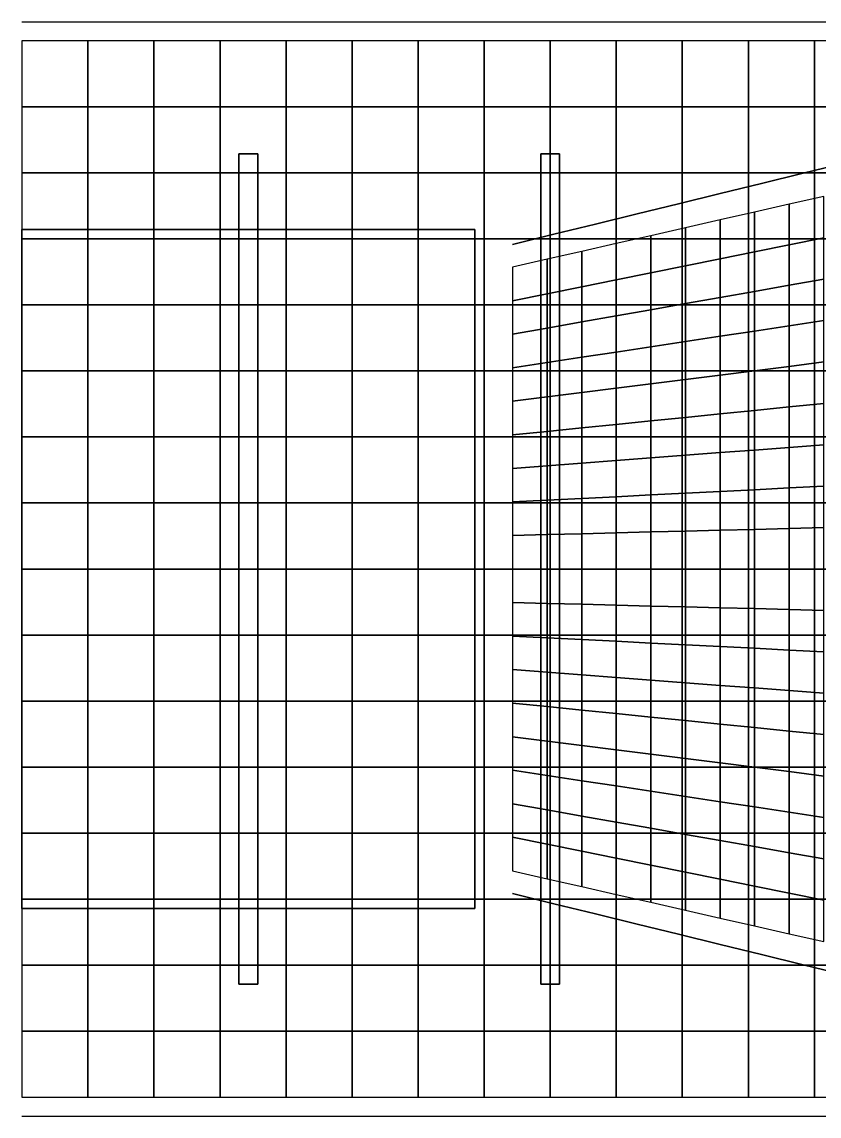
# Model space of a CAD drawing. Header units: millimetres. Extents: x -12000 to 30000, y -18912 to 18912.
# Drawn here: x -12000 to 9125, y -14500 to 14500 of the extents above; entities that cross this region are included whole.
import ezdxf

# ---------------------------------------------------------------- set-up
doc = ezdxf.new("R2010")
doc.units = ezdxf.units.MM

msp = doc.modelspace()

# ---------------------------------------------------------------- linework, layer by layer
at = {"layer": 'CEILING'}
for points in [[(-12000, 12250, 12351.2), (-10250, 12250, 12351.2), (-10250, 14000, 12000), (-12000, 14000, 12000)], [(-10250, 12250, 12351.2), (-8500, 12250, 12351.2), (-8500, 14000, 12000), (-10250, 14000, 12000)], [(-8500, 12250, 12351.2), (-6750, 12250, 12351.2), (-6750, 14000, 12000), (-8500, 14000, 12000)], [(-6750, 12250, 12351.2), (-5000, 12250, 12351.2), (-5000, 14000, 12000), (-6750, 14000, 12000)], [(-5000, 12250, 12351.2), (-3250, 12250, 12351.2), (-3250, 14000, 12000), (-5000, 14000, 12000)], [(-3250, 12250, 12351.2), (-1500, 12250, 12351.2), (-1500, 14000, 12000), (-3250, 14000, 12000)], [(-1500, 12250, 12351.2), (250, 12250, 12351.2), (250, 14000, 12000), (-1500, 14000, 12000)], [(250, 12250, 12351.2), (2000, 12250, 12351.2), (2000, 14000, 12000), (250, 14000, 12000)], [(2000, 12250, 12351.2), (3750, 12250, 12351.2), (3750, 14000, 12000), (2000, 14000, 12000)], [(3750, 12250, 12351.2), (5500, 12250, 12351.2), (5500, 14000, 12000), (3750, 14000, 12000)], [(5500, 12250, 12351.2), (7250, 12250, 12351.2), (7250, 14000, 12000), (5500, 14000, 12000)], [(7250, 12250, 12351.2), (9000, 12250, 12351.2), (9000, 14000, 12000), (7250, 14000, 12000)], [(9000, 12250, 12351.2), (10750, 12250, 12351.2), (10750, 14000, 12000), (9000, 14000, 12000)], [(-12000, 10500, 12688.8), (-10250, 10500, 12688.8), (-10250, 12250, 12351.2), (-12000, 12250, 12351.2)], [(-10250, 10500, 12688.8), (-8500, 10500, 12688.8), (-8500, 12250, 12351.2), (-10250, 12250, 12351.2)], [(-8500, 10500, 12688.8), (-6750, 10500, 12688.8), (-6750, 12250, 12351.2), (-8500, 12250, 12351.2)], [(-6750, 10500, 12688.8), (-5000, 10500, 12688.8), (-5000, 12250, 12351.2), (-6750, 12250, 12351.2)], [(-5000, 10500, 12688.8), (-3250, 10500, 12688.8), (-3250, 12250, 12351.2), (-5000, 12250, 12351.2)], [(-3250, 10500, 12688.8), (-1500, 10500, 12688.8), (-1500, 12250, 12351.2), (-3250, 12250, 12351.2)], [(-1500, 10500, 12688.8), (250, 10500, 12688.8), (250, 12250, 12351.2), (-1500, 12250, 12351.2)], [(250, 10500, 12688.8), (2000, 10500, 12688.8), (2000, 12250, 12351.2), (250, 12250, 12351.2)], [(2000, 10500, 12688.8), (3750, 10500, 12688.8), (3750, 12250, 12351.2), (2000, 12250, 12351.2)], [(3750, 10500, 12688.8), (5500, 10500, 12688.8), (5500, 12250, 12351.2), (3750, 12250, 12351.2)], [(5500, 10500, 12688.8), (7250, 10500, 12688.8), (7250, 12250, 12351.2), (5500, 12250, 12351.2)], [(7250, 10500, 12688.8), (9000, 10500, 12688.8), (9000, 12250, 12351.2), (7250, 12250, 12351.2)], [(9000, 10500, 12688.8), (10750, 10500, 12688.8), (10750, 12250, 12351.2), (9000, 12250, 12351.2)], [(-12000, 8750, 13000), (-10250, 8750, 13000), (-10250, 10500, 12688.8), (-12000, 10500, 12688.8)], [(-10250, 8750, 13000), (-8500, 8750, 13000), (-8500, 10500, 12688.8), (-10250, 10500, 12688.8)], [(-8500, 8750, 13000), (-6750, 8750, 13000), (-6750, 10500, 12688.8), (-8500, 10500, 12688.8)], [(-6750, 8750, 13000), (-5000, 8750, 13000), (-5000, 10500, 12688.8), (-6750, 10500, 12688.8)], [(-5000, 8750, 13000), (-3250, 8750, 13000), (-3250, 10500, 12688.8), (-5000, 10500, 12688.8)], [(-3250, 8750, 13000), (-1500, 8750, 13000), (-1500, 10500, 12688.8), (-3250, 10500, 12688.8)], [(-1500, 8750, 13000), (250, 8750, 13000), (250, 10500, 12688.8), (-1500, 10500, 12688.8)], [(250, 8750, 13000), (2000, 8750, 13000), (2000, 10500, 12688.8), (250, 10500, 12688.8)], [(2000, 8750, 13000), (3750, 8750, 13000), (3750, 10500, 12688.8), (2000, 10500, 12688.8)], [(3750, 8750, 13000), (5500, 8750, 13000), (5500, 10500, 12688.8), (3750, 10500, 12688.8)], [(5500, 8750, 13000), (7250, 8750, 13000), (7250, 10500, 12688.8), (5500, 10500, 12688.8)], [(7250, 8750, 13000), (9000, 8750, 13000), (9000, 10500, 12688.8), (7250, 10500, 12688.8)], [(9000, 8750, 13000), (10750, 8750, 13000), (10750, 10500, 12688.8), (9000, 10500, 12688.8)], [(-12000, 7000, 13272.8), (-10250, 7000, 13272.8), (-10250, 8750, 13000), (-12000, 8750, 13000)], [(-10250, 7000, 13272.8), (-8500, 7000, 13272.8), (-8500, 8750, 13000), (-10250, 8750, 13000)], [(-8500, 7000, 13272.8), (-6750, 7000, 13272.8), (-6750, 8750, 13000), (-8500, 8750, 13000)], [(-6750, 7000, 13272.8), (-5000, 7000, 13272.8), (-5000, 8750, 13000), (-6750, 8750, 13000)], [(-5000, 7000, 13272.8), (-3250, 7000, 13272.8), (-3250, 8750, 13000), (-5000, 8750, 13000)], [(-3250, 7000, 13272.8), (-1500, 7000, 13272.8), (-1500, 8750, 13000), (-3250, 8750, 13000)], [(-1500, 7000, 13272.8), (250, 7000, 13272.8), (250, 8750, 13000), (-1500, 8750, 13000)], [(250, 7000, 13272.8), (2000, 7000, 13272.8), (2000, 8750, 13000), (250, 8750, 13000)], [(2000, 7000, 13272.8), (3750, 7000, 13272.8), (3750, 8750, 13000), (2000, 8750, 13000)], [(3750, 7000, 13272.8), (5500, 7000, 13272.8), (5500, 8750, 13000), (3750, 8750, 13000)], [(5500, 7000, 13272.8), (7250, 7000, 13272.8), (7250, 8750, 13000), (5500, 8750, 13000)], [(7250, 7000, 13272.8), (9000, 7000, 13272.8), (9000, 8750, 13000), (7250, 8750, 13000)], [(9000, 7000, 13272.8), (10750, 7000, 13272.8), (10750, 8750, 13000), (9000, 8750, 13000)], [(-12000, 5250, 13496.6), (-10250, 5250, 13496.6), (-10250, 7000, 13272.8), (-12000, 7000, 13272.8)], [(-10250, 5250, 13496.6), (-8500, 5250, 13496.6), (-8500, 7000, 13272.8), (-10250, 7000, 13272.8)], [(-8500, 5250, 13496.6), (-6750, 5250, 13496.6), (-6750, 7000, 13272.8), (-8500, 7000, 13272.8)], [(-6750, 5250, 13496.6), (-5000, 5250, 13496.6), (-5000, 7000, 13272.8), (-6750, 7000, 13272.8)], [(-5000, 5250, 13496.6), (-3250, 5250, 13496.6), (-3250, 7000, 13272.8), (-5000, 7000, 13272.8)], [(-3250, 5250, 13496.6), (-1500, 5250, 13496.6), (-1500, 7000, 13272.8), (-3250, 7000, 13272.8)], [(-1500, 5250, 13496.6), (250, 5250, 13496.6), (250, 7000, 13272.8), (-1500, 7000, 13272.8)], [(250, 5250, 13496.6), (2000, 5250, 13496.6), (2000, 7000, 13272.8), (250, 7000, 13272.8)], [(2000, 5250, 13496.6), (3750, 5250, 13496.6), (3750, 7000, 13272.8), (2000, 7000, 13272.8)], [(3750, 5250, 13496.6), (5500, 5250, 13496.6), (5500, 7000, 13272.8), (3750, 7000, 13272.8)], [(5500, 5250, 13496.6), (7250, 5250, 13496.6), (7250, 7000, 13272.8), (5500, 7000, 13272.8)], [(7250, 5250, 13496.6), (9000, 5250, 13496.6), (9000, 7000, 13272.8), (7250, 7000, 13272.8)], [(9000, 5250, 13496.6), (10750, 5250, 13496.6), (10750, 7000, 13272.8), (9000, 7000, 13272.8)], [(-12000, 3500, 13663), (-10250, 3500, 13663), (-10250, 5250, 13496.6), (-12000, 5250, 13496.6)], [(-10250, 3500, 13663), (-8500, 3500, 13663), (-8500, 5250, 13496.6), (-10250, 5250, 13496.6)], [(-8500, 3500, 13663), (-6750, 3500, 13663), (-6750, 5250, 13496.6), (-8500, 5250, 13496.6)], [(-6750, 3500, 13663), (-5000, 3500, 13663), (-5000, 5250, 13496.6), (-6750, 5250, 13496.6)], [(-5000, 3500, 13663), (-3250, 3500, 13663), (-3250, 5250, 13496.6), (-5000, 5250, 13496.6)], [(-3250, 3500, 13663), (-1500, 3500, 13663), (-1500, 5250, 13496.6), (-3250, 5250, 13496.6)], [(-1500, 3500, 13663), (250, 3500, 13663), (250, 5250, 13496.6), (-1500, 5250, 13496.6)], [(250, 3500, 13663), (2000, 3500, 13663), (2000, 5250, 13496.6), (250, 5250, 13496.6)], [(2000, 3500, 13663), (3750, 3500, 13663), (3750, 5250, 13496.6), (2000, 5250, 13496.6)], [(3750, 3500, 13663), (5500, 3500, 13663), (5500, 5250, 13496.6), (3750, 5250, 13496.6)], [(5500, 3500, 13663), (7250, 3500, 13663), (7250, 5250, 13496.6), (5500, 5250, 13496.6)], [(7250, 3500, 13663), (9000, 3500, 13663), (9000, 5250, 13496.6), (7250, 5250, 13496.6)], [(9000, 3500, 13663), (10750, 3500, 13663), (10750, 5250, 13496.6), (9000, 5250, 13496.6)], [(-12000, 1750, 13765.4), (-10250, 1750, 13765.4), (-10250, 3500, 13663), (-12000, 3500, 13663)], [(-10250, 1750, 13765.4), (-8500, 1750, 13765.4), (-8500, 3500, 13663), (-10250, 3500, 13663)], [(-8500, 1750, 13765.4), (-6750, 1750, 13765.4), (-6750, 3500, 13663), (-8500, 3500, 13663)], [(-6750, 1750, 13765.4), (-5000, 1750, 13765.4), (-5000, 3500, 13663), (-6750, 3500, 13663)], [(-5000, 1750, 13765.4), (-3250, 1750, 13765.4), (-3250, 3500, 13663), (-5000, 3500, 13663)], [(-3250, 1750, 13765.4), (-1500, 1750, 13765.4), (-1500, 3500, 13663), (-3250, 3500, 13663)], [(-1500, 1750, 13765.4), (250, 1750, 13765.4), (250, 3500, 13663), (-1500, 3500, 13663)], [(250, 1750, 13765.4), (2000, 1750, 13765.4), (2000, 3500, 13663), (250, 3500, 13663)], [(2000, 1750, 13765.4), (3750, 1750, 13765.4), (3750, 3500, 13663), (2000, 3500, 13663)], [(3750, 1750, 13765.4), (5500, 1750, 13765.4), (5500, 3500, 13663), (3750, 3500, 13663)], [(5500, 1750, 13765.4), (7250, 1750, 13765.4), (7250, 3500, 13663), (5500, 3500, 13663)], [(7250, 1750, 13765.4), (9000, 1750, 13765.4), (9000, 3500, 13663), (7250, 3500, 13663)], [(9000, 1750, 13765.4), (10750, 1750, 13765.4), (10750, 3500, 13663), (9000, 3500, 13663)], [(-12000, 0, 13800), (-10250, 0, 13800), (-10250, 1750, 13765.4), (-12000, 1750, 13765.4)], [(-10250, 0, 13800), (-8500, 0, 13800), (-8500, 1750, 13765.4), (-10250, 1750, 13765.4)], [(-8500, 0, 13800), (-6750, 0, 13800), (-6750, 1750, 13765.4), (-8500, 1750, 13765.4)], [(-6750, 0, 13800), (-5000, 0, 13800), (-5000, 1750, 13765.4), (-6750, 1750, 13765.4)], [(-5000, 0, 13800), (-3250, 0, 13800), (-3250, 1750, 13765.4), (-5000, 1750, 13765.4)], [(-3250, 0, 13800), (-1500, 0, 13800), (-1500, 1750, 13765.4), (-3250, 1750, 13765.4)], [(-1500, 0, 13800), (250, 0, 13800), (250, 1750, 13765.4), (-1500, 1750, 13765.4)], [(250, 0, 13800), (2000, 0, 13800), (2000, 1750, 13765.4), (250, 1750, 13765.4)], [(2000, 0, 13800), (3750, 0, 13800), (3750, 1750, 13765.4), (2000, 1750, 13765.4)], [(3750, 0, 13800), (5500, 0, 13800), (5500, 1750, 13765.4), (3750, 1750, 13765.4)], [(5500, 0, 13800), (7250, 0, 13800), (7250, 1750, 13765.4), (5500, 1750, 13765.4)], [(7250, 0, 13800), (9000, 0, 13800), (9000, 1750, 13765.4), (7250, 1750, 13765.4)], [(9000, 0, 13800), (10750, 0, 13800), (10750, 1750, 13765.4), (9000, 1750, 13765.4)], [(-12000, -1750, 13765.4), (-10250, -1750, 13765.4), (-10250, 0, 13800), (-12000, 0, 13800)], [(-10250, -1750, 13765.4), (-8500, -1750, 13765.4), (-8500, 0, 13800), (-10250, 0, 13800)], [(-8500, -1750, 13765.4), (-6750, -1750, 13765.4), (-6750, 0, 13800), (-8500, 0, 13800)], [(-6750, -1750, 13765.4), (-5000, -1750, 13765.4), (-5000, 0, 13800), (-6750, 0, 13800)], [(-5000, -1750, 13765.4), (-3250, -1750, 13765.4), (-3250, 0, 13800), (-5000, 0, 13800)], [(-3250, -1750, 13765.4), (-1500, -1750, 13765.4), (-1500, 0, 13800), (-3250, 0, 13800)], [(-1500, -1750, 13765.4), (250, -1750, 13765.4), (250, 0, 13800), (-1500, 0, 13800)], [(250, -1750, 13765.4), (2000, -1750, 13765.4), (2000, 0, 13800), (250, 0, 13800)], [(2000, -1750, 13765.4), (3750, -1750, 13765.4), (3750, 0, 13800), (2000, 0, 13800)], [(3750, -1750, 13765.4), (5500, -1750, 13765.4), (5500, 0, 13800), (3750, 0, 13800)], [(5500, -1750, 13765.4), (7250, -1750, 13765.4), (7250, 0, 13800), (5500, 0, 13800)], [(7250, -1750, 13765.4), (9000, -1750, 13765.4), (9000, 0, 13800), (7250, 0, 13800)], [(9000, -1750, 13765.4), (10750, -1750, 13765.4), (10750, 0, 13800), (9000, 0, 13800)], [(-12000, -3500, 13663), (-10250, -3500, 13663), (-10250, -1750, 13765.4), (-12000, -1750, 13765.4)], [(-10250, -3500, 13663), (-8500, -3500, 13663), (-8500, -1750, 13765.4), (-10250, -1750, 13765.4)], [(-8500, -3500, 13663), (-6750, -3500, 13663), (-6750, -1750, 13765.4), (-8500, -1750, 13765.4)], [(-6750, -3500, 13663), (-5000, -3500, 13663), (-5000, -1750, 13765.4), (-6750, -1750, 13765.4)], [(-5000, -3500, 13663), (-3250, -3500, 13663), (-3250, -1750, 13765.4), (-5000, -1750, 13765.4)], [(-3250, -3500, 13663), (-1500, -3500, 13663), (-1500, -1750, 13765.4), (-3250, -1750, 13765.4)], [(-1500, -3500, 13663), (250, -3500, 13663), (250, -1750, 13765.4), (-1500, -1750, 13765.4)], [(250, -3500, 13663), (2000, -3500, 13663), (2000, -1750, 13765.4), (250, -1750, 13765.4)], [(2000, -3500, 13663), (3750, -3500, 13663), (3750, -1750, 13765.4), (2000, -1750, 13765.4)], [(3750, -3500, 13663), (5500, -3500, 13663), (5500, -1750, 13765.4), (3750, -1750, 13765.4)], [(5500, -3500, 13663), (7250, -3500, 13663), (7250, -1750, 13765.4), (5500, -1750, 13765.4)], [(7250, -3500, 13663), (9000, -3500, 13663), (9000, -1750, 13765.4), (7250, -1750, 13765.4)], [(9000, -3500, 13663), (10750, -3500, 13663), (10750, -1750, 13765.4), (9000, -1750, 13765.4)], [(-12000, -5250, 13496.6), (-10250, -5250, 13496.6), (-10250, -3500, 13663), (-12000, -3500, 13663)], [(-10250, -5250, 13496.6), (-8500, -5250, 13496.6), (-8500, -3500, 13663), (-10250, -3500, 13663)], [(-8500, -5250, 13496.6), (-6750, -5250, 13496.6), (-6750, -3500, 13663), (-8500, -3500, 13663)], [(-6750, -5250, 13496.6), (-5000, -5250, 13496.6), (-5000, -3500, 13663), (-6750, -3500, 13663)], [(-5000, -5250, 13496.6), (-3250, -5250, 13496.6), (-3250, -3500, 13663), (-5000, -3500, 13663)], [(-3250, -5250, 13496.6), (-1500, -5250, 13496.6), (-1500, -3500, 13663), (-3250, -3500, 13663)], [(-1500, -5250, 13496.6), (250, -5250, 13496.6), (250, -3500, 13663), (-1500, -3500, 13663)], [(250, -5250, 13496.6), (2000, -5250, 13496.6), (2000, -3500, 13663), (250, -3500, 13663)], [(2000, -5250, 13496.6), (3750, -5250, 13496.6), (3750, -3500, 13663), (2000, -3500, 13663)], [(3750, -5250, 13496.6), (5500, -5250, 13496.6), (5500, -3500, 13663), (3750, -3500, 13663)], [(5500, -5250, 13496.6), (7250, -5250, 13496.6), (7250, -3500, 13663), (5500, -3500, 13663)], [(7250, -5250, 13496.6), (9000, -5250, 13496.6), (9000, -3500, 13663), (7250, -3500, 13663)], [(9000, -5250, 13496.6), (10750, -5250, 13496.6), (10750, -3500, 13663), (9000, -3500, 13663)], [(-12000, -7000, 13272.8), (-10250, -7000, 13272.8), (-10250, -5250, 13496.6), (-12000, -5250, 13496.6)], [(-10250, -7000, 13272.8), (-8500, -7000, 13272.8), (-8500, -5250, 13496.6), (-10250, -5250, 13496.6)], [(-8500, -7000, 13272.8), (-6750, -7000, 13272.8), (-6750, -5250, 13496.6), (-8500, -5250, 13496.6)], [(-6750, -7000, 13272.8), (-5000, -7000, 13272.8), (-5000, -5250, 13496.6), (-6750, -5250, 13496.6)], [(-5000, -7000, 13272.8), (-3250, -7000, 13272.8), (-3250, -5250, 13496.6), (-5000, -5250, 13496.6)], [(-3250, -7000, 13272.8), (-1500, -7000, 13272.8), (-1500, -5250, 13496.6), (-3250, -5250, 13496.6)], [(-1500, -7000, 13272.8), (250, -7000, 13272.8), (250, -5250, 13496.6), (-1500, -5250, 13496.6)], [(250, -7000, 13272.8), (2000, -7000, 13272.8), (2000, -5250, 13496.6), (250, -5250, 13496.6)], [(2000, -7000, 13272.8), (3750, -7000, 13272.8), (3750, -5250, 13496.6), (2000, -5250, 13496.6)], [(3750, -7000, 13272.8), (5500, -7000, 13272.8), (5500, -5250, 13496.6), (3750, -5250, 13496.6)], [(5500, -7000, 13272.8), (7250, -7000, 13272.8), (7250, -5250, 13496.6), (5500, -5250, 13496.6)], [(7250, -7000, 13272.8), (9000, -7000, 13272.8), (9000, -5250, 13496.6), (7250, -5250, 13496.6)], [(9000, -7000, 13272.8), (10750, -7000, 13272.8), (10750, -5250, 13496.6), (9000, -5250, 13496.6)], [(-12000, -8750, 13000), (-10250, -8750, 13000), (-10250, -7000, 13272.8), (-12000, -7000, 13272.8)], [(-10250, -8750, 13000), (-8500, -8750, 13000), (-8500, -7000, 13272.8), (-10250, -7000, 13272.8)], [(-8500, -8750, 13000), (-6750, -8750, 13000), (-6750, -7000, 13272.8), (-8500, -7000, 13272.8)], [(-6750, -8750, 13000), (-5000, -8750, 13000), (-5000, -7000, 13272.8), (-6750, -7000, 13272.8)], [(-5000, -8750, 13000), (-3250, -8750, 13000), (-3250, -7000, 13272.8), (-5000, -7000, 13272.8)], [(-3250, -8750, 13000), (-1500, -8750, 13000), (-1500, -7000, 13272.8), (-3250, -7000, 13272.8)], [(-1500, -8750, 13000), (250, -8750, 13000), (250, -7000, 13272.8), (-1500, -7000, 13272.8)], [(250, -8750, 13000), (2000, -8750, 13000), (2000, -7000, 13272.8), (250, -7000, 13272.8)], [(2000, -8750, 13000), (3750, -8750, 13000), (3750, -7000, 13272.8), (2000, -7000, 13272.8)], [(3750, -8750, 13000), (5500, -8750, 13000), (5500, -7000, 13272.8), (3750, -7000, 13272.8)], [(5500, -8750, 13000), (7250, -8750, 13000), (7250, -7000, 13272.8), (5500, -7000, 13272.8)], [(7250, -8750, 13000), (9000, -8750, 13000), (9000, -7000, 13272.8), (7250, -7000, 13272.8)], [(9000, -8750, 13000), (10750, -8750, 13000), (10750, -7000, 13272.8), (9000, -7000, 13272.8)], [(-12000, -10500, 12688.8), (-10250, -10500, 12688.8), (-10250, -8750, 13000), (-12000, -8750, 13000)], [(-10250, -10500, 12688.8), (-8500, -10500, 12688.8), (-8500, -8750, 13000), (-10250, -8750, 13000)], [(-8500, -10500, 12688.8), (-6750, -10500, 12688.8), (-6750, -8750, 13000), (-8500, -8750, 13000)], [(-6750, -10500, 12688.8), (-5000, -10500, 12688.8), (-5000, -8750, 13000), (-6750, -8750, 13000)], [(-5000, -10500, 12688.8), (-3250, -10500, 12688.8), (-3250, -8750, 13000), (-5000, -8750, 13000)], [(-3250, -10500, 12688.8), (-1500, -10500, 12688.8), (-1500, -8750, 13000), (-3250, -8750, 13000)], [(-1500, -10500, 12688.8), (250, -10500, 12688.8), (250, -8750, 13000), (-1500, -8750, 13000)], [(250, -10500, 12688.8), (2000, -10500, 12688.8), (2000, -8750, 13000), (250, -8750, 13000)], [(2000, -10500, 12688.8), (3750, -10500, 12688.8), (3750, -8750, 13000), (2000, -8750, 13000)], [(3750, -10500, 12688.8), (5500, -10500, 12688.8), (5500, -8750, 13000), (3750, -8750, 13000)], [(5500, -10500, 12688.8), (7250, -10500, 12688.8), (7250, -8750, 13000), (5500, -8750, 13000)], [(7250, -10500, 12688.8), (9000, -10500, 12688.8), (9000, -8750, 13000), (7250, -8750, 13000)], [(9000, -10500, 12688.8), (10750, -10500, 12688.8), (10750, -8750, 13000), (9000, -8750, 13000)], [(-12000, -12250, 12351.2), (-10250, -12250, 12351.2), (-10250, -10500, 12688.8), (-12000, -10500, 12688.8)], [(-10250, -12250, 12351.2), (-8500, -12250, 12351.2), (-8500, -10500, 12688.8), (-10250, -10500, 12688.8)], [(-8500, -12250, 12351.2), (-6750, -12250, 12351.2), (-6750, -10500, 12688.8), (-8500, -10500, 12688.8)], [(-6750, -12250, 12351.2), (-5000, -12250, 12351.2), (-5000, -10500, 12688.8), (-6750, -10500, 12688.8)], [(-5000, -12250, 12351.2), (-3250, -12250, 12351.2), (-3250, -10500, 12688.8), (-5000, -10500, 12688.8)], [(-3250, -12250, 12351.2), (-1500, -12250, 12351.2), (-1500, -10500, 12688.8), (-3250, -10500, 12688.8)], [(-1500, -12250, 12351.2), (250, -12250, 12351.2), (250, -10500, 12688.8), (-1500, -10500, 12688.8)], [(250, -12250, 12351.2), (2000, -12250, 12351.2), (2000, -10500, 12688.8), (250, -10500, 12688.8)], [(2000, -12250, 12351.2), (3750, -12250, 12351.2), (3750, -10500, 12688.8), (2000, -10500, 12688.8)], [(3750, -12250, 12351.2), (5500, -12250, 12351.2), (5500, -10500, 12688.8), (3750, -10500, 12688.8)], [(5500, -12250, 12351.2), (7250, -12250, 12351.2), (7250, -10500, 12688.8), (5500, -10500, 12688.8)], [(7250, -12250, 12351.2), (9000, -12250, 12351.2), (9000, -10500, 12688.8), (7250, -10500, 12688.8)], [(9000, -12250, 12351.2), (10750, -12250, 12351.2), (10750, -10500, 12688.8), (9000, -10500, 12688.8)], [(-12000, -14000, 12000), (-10250, -14000, 12000), (-10250, -12250, 12351.2), (-12000, -12250, 12351.2)], [(-10250, -14000, 12000), (-8500, -14000, 12000), (-8500, -12250, 12351.2), (-10250, -12250, 12351.2)], [(-8500, -14000, 12000), (-6750, -14000, 12000), (-6750, -12250, 12351.2), (-8500, -12250, 12351.2)], [(-6750, -14000, 12000), (-5000, -14000, 12000), (-5000, -12250, 12351.2), (-6750, -12250, 12351.2)], [(-5000, -14000, 12000), (-3250, -14000, 12000), (-3250, -12250, 12351.2), (-5000, -12250, 12351.2)], [(-3250, -14000, 12000), (-1500, -14000, 12000), (-1500, -12250, 12351.2), (-3250, -12250, 12351.2)], [(-1500, -14000, 12000), (250, -14000, 12000), (250, -12250, 12351.2), (-1500, -12250, 12351.2)], [(250, -14000, 12000), (2000, -14000, 12000), (2000, -12250, 12351.2), (250, -12250, 12351.2)], [(2000, -14000, 12000), (3750, -14000, 12000), (3750, -12250, 12351.2), (2000, -12250, 12351.2)], [(3750, -14000, 12000), (5500, -14000, 12000), (5500, -12250, 12351.2), (3750, -12250, 12351.2)], [(5500, -14000, 12000), (7250, -14000, 12000), (7250, -12250, 12351.2), (5500, -12250, 12351.2)], [(7250, -14000, 12000), (9000, -14000, 12000), (9000, -12250, 12351.2), (7250, -12250, 12351.2)], [(9000, -14000, 12000), (10750, -14000, 12000), (10750, -12250, 12351.2), (9000, -12250, 12351.2)]]:
    msp.add_3dface(points, dxfattribs=at)
at = {"layer": 'DIMENSIONS'}
for p, q in [((-12000, 14500), (23000, 14500)), ((-12000, -14500), (23000, -14500))]:
    msp.add_line(p, q, dxfattribs=at)
at = {"layer": 'LIGHTING BARS'}
for points in [[(-6250, -11000, 10400), (-5750, -11000, 10400), (-5750, 11000, 10400), (-6250, 11000, 10400)], [(-6250, -11000, 11000), (-5750, -11000, 11000), (-5750, 11000, 11000), (-6250, 11000, 11000)], [(-5750, 11000, 10400), (-6250, 11000, 10400), (-6250, 11000, 11000), (-5750, 11000, 11000)], [(-6250, 11000, 10400), (-6250, -11000, 10400), (-6250, -11000, 11000), (-6250, 11000, 11000)], [(-5750, -11000, 10400), (-5750, 11000, 10400), (-5750, 11000, 11000), (-5750, -11000, 11000)], [(1750, -11000, 10400), (2250, -11000, 10400), (2250, 11000, 10400), (1750, 11000, 10400)], [(1750, -11000, 11000), (2250, -11000, 11000), (2250, 11000, 11000), (1750, 11000, 11000)], [(2250, 11000, 10400), (1750, 11000, 10400), (1750, 11000, 11000), (2250, 11000, 11000)], [(1750, 11000, 10400), (1750, -11000, 10400), (1750, -11000, 11000), (1750, 11000, 11000)], [(2250, -11000, 10400), (2250, 11000, 10400), (2250, 11000, 11000), (2250, -11000, 11000)], [(-6250, -11000, 10400), (-5750, -11000, 10400), (-5750, -11000, 11000), (-6250, -11000, 11000)], [(1750, -11000, 10400), (2250, -11000, 10400), (2250, -11000, 11000), (1750, -11000, 11000)]]:
    msp.add_3dface(points, dxfattribs=at)
at = {"layer": 'SEATING - STALLS'}
for points in [[(8333.3, 8592.6, 611.1), (9250, 8777.8, 687.5), (9250, 9875, 687.5), (8333.3, 9666.7, 611.1)], [(7416.7, 8407.4, 534.7), (8333.3, 8592.6, 611.1), (8333.3, 9666.7, 611.1), (7416.7, 9458.3, 534.7)], [(6500, 8222.2, 458.3), (7416.7, 8407.4, 534.7), (7416.7, 9458.3, 534.7), (6500, 9250, 458.3)], [(4666.7, 7851.9, 305.6), (5583.3, 8037, 381.9), (5583.3, 9041.7, 381.9), (4666.7, 8833.3, 305.6)], [(5583.3, 8037, 381.9), (6500, 8222.2, 458.3), (6500, 9250, 458.3), (5583.3, 9041.7, 381.9)], [(3750, 7666.7, 229.2), (4666.7, 7851.9, 305.6), (4666.7, 8833.3, 305.6), (3750, 8625, 229.2)], [(8333.3, 7518.5, 611.1), (9250, 7680.6, 687.5), (9250, 8777.8, 687.5), (8333.3, 8592.6, 611.1)], [(1916.7, 7296.3, 76.4), (2833.3, 7481.5, 152.8), (2833.3, 8416.7, 152.8), (1916.7, 8208.3, 76.4)], [(2833.3, 7481.5, 152.8), (3750, 7666.7, 229.2), (3750, 8625, 229.2), (2833.3, 8416.7, 152.8)], [(7416.7, 7356.5, 534.7), (8333.3, 7518.5, 611.1), (8333.3, 8592.6, 611.1), (7416.7, 8407.4, 534.7)], [(1000, 7111.1), (1916.7, 7296.3, 76.4), (1916.7, 8208.3, 76.4), (1000, 8000)], [(5583.3, 7032.4, 381.9), (6500, 7194.4, 458.3), (6500, 8222.2, 458.3), (5583.3, 8037, 381.9)], [(6500, 7194.4, 458.3), (7416.7, 7356.5, 534.7), (7416.7, 8407.4, 534.7), (6500, 8222.2, 458.3)], [(3750, 6708.3, 229.2), (4666.7, 6870.4, 305.6), (4666.7, 7851.9, 305.6), (3750, 7666.7, 229.2)], [(4666.7, 6870.4, 305.6), (5583.3, 7032.4, 381.9), (5583.3, 8037, 381.9), (4666.7, 7851.9, 305.6)], [(2833.3, 6546.3, 152.8), (3750, 6708.3, 229.2), (3750, 7666.7, 229.2), (2833.3, 7481.5, 152.8)], [(8333.3, 6444.4, 611.1), (9250, 6583.3, 687.5), (9250, 7680.6, 687.5), (8333.3, 7518.5, 611.1)], [(1000, 6222.2), (1916.7, 6384.3, 76.4), (1916.7, 7296.3, 76.4), (1000, 7111.1)], [(1916.7, 6384.3, 76.4), (2833.3, 6546.3, 152.8), (2833.3, 7481.5, 152.8), (1916.7, 7296.3, 76.4)], [(6500, 6166.7, 458.3), (7416.7, 6305.6, 534.7), (7416.7, 7356.5, 534.7), (6500, 7194.4, 458.3)], [(7416.7, 6305.6, 534.7), (8333.3, 6444.4, 611.1), (8333.3, 7518.5, 611.1), (7416.7, 7356.5, 534.7)], [(4666.7, 5888.9, 305.6), (5583.3, 6027.8, 381.9), (5583.3, 7032.4, 381.9), (4666.7, 6870.4, 305.6)], [(5583.3, 6027.8, 381.9), (6500, 6166.7, 458.3), (6500, 7194.4, 458.3), (5583.3, 7032.4, 381.9)], [(2833.3, 5611.1, 152.8), (3750, 5750, 229.2), (3750, 6708.3, 229.2), (2833.3, 6546.3, 152.8)], [(3750, 5750, 229.2), (4666.7, 5888.9, 305.6), (4666.7, 6870.4, 305.6), (3750, 6708.3, 229.2)], [(1000, 5333.3), (1916.7, 5472.2, 76.4), (1916.7, 6384.3, 76.4), (1000, 6222.2)], [(1916.7, 5472.2, 76.4), (2833.3, 5611.1, 152.8), (2833.3, 6546.3, 152.8), (1916.7, 6384.3, 76.4)], [(7416.7, 5254.6, 534.7), (8333.3, 5370.4, 611.1), (8333.3, 6444.4, 611.1), (7416.7, 6305.6, 534.7)], [(8333.3, 5370.4, 611.1), (9250, 5486.1, 687.5), (9250, 6583.3, 687.5), (8333.3, 6444.4, 611.1)], [(5583.3, 5023.1, 381.9), (6500, 5138.9, 458.3), (6500, 6166.7, 458.3), (5583.3, 6027.8, 381.9)], [(6500, 5138.9, 458.3), (7416.7, 5254.6, 534.7), (7416.7, 6305.6, 534.7), (6500, 6166.7, 458.3)], [(3750, 4791.7, 229.2), (4666.7, 4907.4, 305.6), (4666.7, 5888.9, 305.6), (3750, 5750, 229.2)], [(4666.7, 4907.4, 305.6), (5583.3, 5023.1, 381.9), (5583.3, 6027.8, 381.9), (4666.7, 5888.9, 305.6)], [(1916.7, 4560.2, 76.4), (2833.3, 4675.9, 152.8), (2833.3, 5611.1, 152.8), (1916.7, 5472.2, 76.4)], [(2833.3, 4675.9, 152.8), (3750, 4791.7, 229.2), (3750, 5750, 229.2), (2833.3, 5611.1, 152.8)], [(1000, 4444.4), (1916.7, 4560.2, 76.4), (1916.7, 5472.2, 76.4), (1000, 5333.3)], [(6500, 4111.1, 458.3), (7416.7, 4203.7, 534.7), (7416.7, 5254.6, 534.7), (6500, 5138.9, 458.3)], [(7416.7, 4203.7, 534.7), (8333.3, 4296.3, 611.1), (8333.3, 5370.4, 611.1), (7416.7, 5254.6, 534.7)], [(8333.3, 4296.3, 611.1), (9250, 4388.9, 687.5), (9250, 5486.1, 687.5), (8333.3, 5370.4, 611.1)], [(4666.7, 3925.9, 305.6), (5583.3, 4018.5, 381.9), (5583.3, 5023.1, 381.9), (4666.7, 4907.4, 305.6)], [(5583.3, 4018.5, 381.9), (6500, 4111.1, 458.3), (6500, 5138.9, 458.3), (5583.3, 5023.1, 381.9)], [(1916.7, 3648.1, 76.4), (2833.3, 3740.7, 152.8), (2833.3, 4675.9, 152.8), (1916.7, 4560.2, 76.4)], [(2833.3, 3740.7, 152.8), (3750, 3833.3, 229.2), (3750, 4791.7, 229.2), (2833.3, 4675.9, 152.8)], [(3750, 3833.3, 229.2), (4666.7, 3925.9, 305.6), (4666.7, 4907.4, 305.6), (3750, 4791.7, 229.2)], [(1000, 3555.6), (1916.7, 3648.1, 76.4), (1916.7, 4560.2, 76.4), (1000, 4444.4)], [(8333.3, 3222.2, 611.1), (9250, 3291.7, 687.5), (9250, 4388.9, 687.5), (8333.3, 4296.3, 611.1)], [(5583.3, 3013.9, 381.9), (6500, 3083.3, 458.3), (6500, 4111.1, 458.3), (5583.3, 4018.5, 381.9)], [(6500, 3083.3, 458.3), (7416.7, 3152.8, 534.7), (7416.7, 4203.7, 534.7), (6500, 4111.1, 458.3)], [(7416.7, 3152.8, 534.7), (8333.3, 3222.2, 611.1), (8333.3, 4296.3, 611.1), (7416.7, 4203.7, 534.7)], [(2833.3, 2805.6, 152.8), (3750, 2875, 229.2), (3750, 3833.3, 229.2), (2833.3, 3740.7, 152.8)], [(3750, 2875, 229.2), (4666.7, 2944.4, 305.6), (4666.7, 3925.9, 305.6), (3750, 3833.3, 229.2)], [(4666.7, 2944.4, 305.6), (5583.3, 3013.9, 381.9), (5583.3, 4018.5, 381.9), (4666.7, 3925.9, 305.6)], [(1000, 2666.7), (1916.7, 2736.1, 76.4), (1916.7, 3648.1, 76.4), (1000, 3555.6)], [(1916.7, 2736.1, 76.4), (2833.3, 2805.6, 152.8), (2833.3, 3740.7, 152.8), (1916.7, 3648.1, 76.4)], [(7416.7, 2101.9, 534.7), (8333.3, 2148.1, 611.1), (8333.3, 3222.2, 611.1), (7416.7, 3152.8, 534.7)], [(8333.3, 2148.1, 611.1), (9250, 2194.4, 687.5), (9250, 3291.7, 687.5), (8333.3, 3222.2, 611.1)], [(3750, 1916.7, 229.2), (4666.7, 1963, 305.6), (4666.7, 2944.4, 305.6), (3750, 2875, 229.2)], [(4666.7, 1963, 305.6), (5583.3, 2009.3, 381.9), (5583.3, 3013.9, 381.9), (4666.7, 2944.4, 305.6)], [(5583.3, 2009.3, 381.9), (6500, 2055.6, 458.3), (6500, 3083.3, 458.3), (5583.3, 3013.9, 381.9)], [(6500, 2055.6, 458.3), (7416.7, 2101.9, 534.7), (7416.7, 3152.8, 534.7), (6500, 3083.3, 458.3)], [(1000, 1777.8), (1916.7, 1824.1, 76.4), (1916.7, 2736.1, 76.4), (1000, 2666.7)], [(1916.7, 1824.1, 76.4), (2833.3, 1870.4, 152.8), (2833.3, 2805.6, 152.8), (1916.7, 2736.1, 76.4)], [(2833.3, 1870.4, 152.8), (3750, 1916.7, 229.2), (3750, 2875, 229.2), (2833.3, 2805.6, 152.8)], [(5583.3, 1004.6, 381.9), (6500, 1027.8, 458.3), (6500, 2055.6, 458.3), (5583.3, 2009.3, 381.9)], [(6500, 1027.8, 458.3), (7416.7, 1050.9, 534.7), (7416.7, 2101.9, 534.7), (6500, 2055.6, 458.3)], [(7416.7, 1050.9, 534.7), (8333.3, 1074.1, 611.1), (8333.3, 2148.1, 611.1), (7416.7, 2101.9, 534.7)], [(8333.3, 1074.1, 611.1), (9250, 1097.2, 687.5), (9250, 2194.4, 687.5), (8333.3, 2148.1, 611.1)], [(1000, 888.9), (1916.7, 912, 76.4), (1916.7, 1824.1, 76.4), (1000, 1777.8)], [(1916.7, 912, 76.4), (2833.3, 935.2, 152.8), (2833.3, 1870.4, 152.8), (1916.7, 1824.1, 76.4)], [(2833.3, 935.2, 152.8), (3750, 958.3, 229.2), (3750, 1916.7, 229.2), (2833.3, 1870.4, 152.8)], [(3750, 958.3, 229.2), (4666.7, 981.5, 305.6), (4666.7, 1963, 305.6), (3750, 1916.7, 229.2)], [(4666.7, 981.5, 305.6), (5583.3, 1004.6, 381.9), (5583.3, 2009.3, 381.9), (4666.7, 1963, 305.6)], [(1000, 0), (1916.7, 0, 76.4), (1916.7, 912, 76.4), (1000, 888.9)], [(1916.7, 0, 76.4), (2833.3, 0, 152.8), (2833.3, 935.2, 152.8), (1916.7, 912, 76.4)], [(2833.3, 0, 152.8), (3750, 0, 229.2), (3750, 958.3, 229.2), (2833.3, 935.2, 152.8)], [(3750, 0, 229.2), (4666.7, 0, 305.6), (4666.7, 981.5, 305.6), (3750, 958.3, 229.2)], [(4666.7, 0, 305.6), (5583.3, 0, 381.9), (5583.3, 1004.6, 381.9), (4666.7, 981.5, 305.6)], [(5583.3, 0, 381.9), (6500, 0, 458.3), (6500, 1027.8, 458.3), (5583.3, 1004.6, 381.9)], [(6500, 0, 458.3), (7416.7, 0, 534.7), (7416.7, 1050.9, 534.7), (6500, 1027.8, 458.3)], [(7416.7, 0, 534.7), (8333.3, 0, 611.1), (8333.3, 1074.1, 611.1), (7416.7, 1050.9, 534.7)], [(8333.3, 0, 611.1), (9250, 0, 687.5), (9250, 1097.2, 687.5), (8333.3, 1074.1, 611.1)], [(1000, -888.9), (1916.7, -912, 76.4), (1916.7, 0, 76.4), (1000, 0)], [(1916.7, -912, 76.4), (2833.3, -935.2, 152.8), (2833.3, 0, 152.8), (1916.7, 0, 76.4)], [(2833.3, -935.2, 152.8), (3750, -958.3, 229.2), (3750, 0, 229.2), (2833.3, 0, 152.8)], [(3750, -958.3, 229.2), (4666.7, -981.5, 305.6), (4666.7, 0, 305.6), (3750, 0, 229.2)], [(4666.7, -981.5, 305.6), (5583.3, -1004.6, 381.9), (5583.3, 0, 381.9), (4666.7, 0, 305.6)], [(5583.3, -1004.6, 381.9), (6500, -1027.8, 458.3), (6500, 0, 458.3), (5583.3, 0, 381.9)], [(6500, -1027.8, 458.3), (7416.7, -1050.9, 534.7), (7416.7, 0, 534.7), (6500, 0, 458.3)], [(7416.7, -1050.9, 534.7), (8333.3, -1074.1, 611.1), (8333.3, 0, 611.1), (7416.7, 0, 534.7)], [(8333.3, -1074.1, 611.1), (9250, -1097.2, 687.5), (9250, 0, 687.5), (8333.3, 0, 611.1)], [(1000, -1777.8), (1916.7, -1824.1, 76.4), (1916.7, -912, 76.4), (1000, -888.9)], [(1916.7, -1824.1, 76.4), (2833.3, -1870.4, 152.8), (2833.3, -935.2, 152.8), (1916.7, -912, 76.4)], [(2833.3, -1870.4, 152.8), (3750, -1916.7, 229.2), (3750, -958.3, 229.2), (2833.3, -935.2, 152.8)], [(3750, -1916.7, 229.2), (4666.7, -1963, 305.6), (4666.7, -981.5, 305.6), (3750, -958.3, 229.2)], [(4666.7, -1963, 305.6), (5583.3, -2009.3, 381.9), (5583.3, -1004.6, 381.9), (4666.7, -981.5, 305.6)], [(5583.3, -2009.3, 381.9), (6500, -2055.6, 458.3), (6500, -1027.8, 458.3), (5583.3, -1004.6, 381.9)], [(6500, -2055.6, 458.3), (7416.7, -2101.9, 534.7), (7416.7, -1050.9, 534.7), (6500, -1027.8, 458.3)], [(7416.7, -2101.9, 534.7), (8333.3, -2148.1, 611.1), (8333.3, -1074.1, 611.1), (7416.7, -1050.9, 534.7)], [(8333.3, -2148.1, 611.1), (9250, -2194.4, 687.5), (9250, -1097.2, 687.5), (8333.3, -1074.1, 611.1)], [(1000, -2666.7), (1916.7, -2736.1, 76.4), (1916.7, -1824.1, 76.4), (1000, -1777.8)], [(1916.7, -2736.1, 76.4), (2833.3, -2805.6, 152.8), (2833.3, -1870.4, 152.8), (1916.7, -1824.1, 76.4)], [(2833.3, -2805.6, 152.8), (3750, -2875, 229.2), (3750, -1916.7, 229.2), (2833.3, -1870.4, 152.8)], [(3750, -2875, 229.2), (4666.7, -2944.4, 305.6), (4666.7, -1963, 305.6), (3750, -1916.7, 229.2)], [(4666.7, -2944.4, 305.6), (5583.3, -3013.9, 381.9), (5583.3, -2009.3, 381.9), (4666.7, -1963, 305.6)], [(5583.3, -3013.9, 381.9), (6500, -3083.3, 458.3), (6500, -2055.6, 458.3), (5583.3, -2009.3, 381.9)], [(6500, -3083.3, 458.3), (7416.7, -3152.8, 534.7), (7416.7, -2101.9, 534.7), (6500, -2055.6, 458.3)], [(7416.7, -3152.8, 534.7), (8333.3, -3222.2, 611.1), (8333.3, -2148.1, 611.1), (7416.7, -2101.9, 534.7)], [(8333.3, -3222.2, 611.1), (9250, -3291.7, 687.5), (9250, -2194.4, 687.5), (8333.3, -2148.1, 611.1)], [(1000, -3555.6), (1916.7, -3648.1, 76.4), (1916.7, -2736.1, 76.4), (1000, -2666.7)], [(1916.7, -3648.1, 76.4), (2833.3, -3740.7, 152.8), (2833.3, -2805.6, 152.8), (1916.7, -2736.1, 76.4)], [(2833.3, -3740.7, 152.8), (3750, -3833.3, 229.2), (3750, -2875, 229.2), (2833.3, -2805.6, 152.8)], [(3750, -3833.3, 229.2), (4666.7, -3925.9, 305.6), (4666.7, -2944.4, 305.6), (3750, -2875, 229.2)], [(4666.7, -3925.9, 305.6), (5583.3, -4018.5, 381.9), (5583.3, -3013.9, 381.9), (4666.7, -2944.4, 305.6)], [(5583.3, -4018.5, 381.9), (6500, -4111.1, 458.3), (6500, -3083.3, 458.3), (5583.3, -3013.9, 381.9)], [(6500, -4111.1, 458.3), (7416.7, -4203.7, 534.7), (7416.7, -3152.8, 534.7), (6500, -3083.3, 458.3)], [(7416.7, -4203.7, 534.7), (8333.3, -4296.3, 611.1), (8333.3, -3222.2, 611.1), (7416.7, -3152.8, 534.7)], [(8333.3, -4296.3, 611.1), (9250, -4388.9, 687.5), (9250, -3291.7, 687.5), (8333.3, -3222.2, 611.1)], [(1000, -4444.4), (1916.7, -4560.2, 76.4), (1916.7, -3648.1, 76.4), (1000, -3555.6)], [(1916.7, -4560.2, 76.4), (2833.3, -4675.9, 152.8), (2833.3, -3740.7, 152.8), (1916.7, -3648.1, 76.4)], [(2833.3, -4675.9, 152.8), (3750, -4791.7, 229.2), (3750, -3833.3, 229.2), (2833.3, -3740.7, 152.8)], [(3750, -4791.7, 229.2), (4666.7, -4907.4, 305.6), (4666.7, -3925.9, 305.6), (3750, -3833.3, 229.2)], [(4666.7, -4907.4, 305.6), (5583.3, -5023.1, 381.9), (5583.3, -4018.5, 381.9), (4666.7, -3925.9, 305.6)], [(5583.3, -5023.1, 381.9), (6500, -5138.9, 458.3), (6500, -4111.1, 458.3), (5583.3, -4018.5, 381.9)], [(6500, -5138.9, 458.3), (7416.7, -5254.6, 534.7), (7416.7, -4203.7, 534.7), (6500, -4111.1, 458.3)], [(7416.7, -5254.6, 534.7), (8333.3, -5370.4, 611.1), (8333.3, -4296.3, 611.1), (7416.7, -4203.7, 534.7)], [(8333.3, -5370.4, 611.1), (9250, -5486.1, 687.5), (9250, -4388.9, 687.5), (8333.3, -4296.3, 611.1)], [(1000, -5333.3), (1916.7, -5472.2, 76.4), (1916.7, -4560.2, 76.4), (1000, -4444.4)], [(1916.7, -5472.2, 76.4), (2833.3, -5611.1, 152.8), (2833.3, -4675.9, 152.8), (1916.7, -4560.2, 76.4)], [(2833.3, -5611.1, 152.8), (3750, -5750, 229.2), (3750, -4791.7, 229.2), (2833.3, -4675.9, 152.8)], [(3750, -5750, 229.2), (4666.7, -5888.9, 305.6), (4666.7, -4907.4, 305.6), (3750, -4791.7, 229.2)], [(4666.7, -5888.9, 305.6), (5583.3, -6027.8, 381.9), (5583.3, -5023.1, 381.9), (4666.7, -4907.4, 305.6)], [(5583.3, -6027.8, 381.9), (6500, -6166.7, 458.3), (6500, -5138.9, 458.3), (5583.3, -5023.1, 381.9)], [(6500, -6166.7, 458.3), (7416.7, -6305.6, 534.7), (7416.7, -5254.6, 534.7), (6500, -5138.9, 458.3)], [(1000, -6222.2), (1916.7, -6384.3, 76.4), (1916.7, -5472.2, 76.4), (1000, -5333.3)], [(1916.7, -6384.3, 76.4), (2833.3, -6546.3, 152.8), (2833.3, -5611.1, 152.8), (1916.7, -5472.2, 76.4)], [(7416.7, -6305.6, 534.7), (8333.3, -6444.4, 611.1), (8333.3, -5370.4, 611.1), (7416.7, -5254.6, 534.7)], [(8333.3, -6444.4, 611.1), (9250, -6583.3, 687.5), (9250, -5486.1, 687.5), (8333.3, -5370.4, 611.1)], [(2833.3, -6546.3, 152.8), (3750, -6708.3, 229.2), (3750, -5750, 229.2), (2833.3, -5611.1, 152.8)], [(3750, -6708.3, 229.2), (4666.7, -6870.4, 305.6), (4666.7, -5888.9, 305.6), (3750, -5750, 229.2)], [(4666.7, -6870.4, 305.6), (5583.3, -7032.4, 381.9), (5583.3, -6027.8, 381.9), (4666.7, -5888.9, 305.6)], [(5583.3, -7032.4, 381.9), (6500, -7194.4, 458.3), (6500, -6166.7, 458.3), (5583.3, -6027.8, 381.9)], [(1000, -7111.1), (1916.7, -7296.3, 76.4), (1916.7, -6384.3, 76.4), (1000, -6222.2)], [(6500, -7194.4, 458.3), (7416.7, -7356.5, 534.7), (7416.7, -6305.6, 534.7), (6500, -6166.7, 458.3)], [(7416.7, -7356.5, 534.7), (8333.3, -7518.5, 611.1), (8333.3, -6444.4, 611.1), (7416.7, -6305.6, 534.7)], [(1916.7, -7296.3, 76.4), (2833.3, -7481.5, 152.8), (2833.3, -6546.3, 152.8), (1916.7, -6384.3, 76.4)], [(2833.3, -7481.5, 152.8), (3750, -7666.7, 229.2), (3750, -6708.3, 229.2), (2833.3, -6546.3, 152.8)], [(8333.3, -7518.5, 611.1), (9250, -7680.6, 687.5), (9250, -6583.3, 687.5), (8333.3, -6444.4, 611.1)], [(3750, -7666.7, 229.2), (4666.7, -7851.9, 305.6), (4666.7, -6870.4, 305.6), (3750, -6708.3, 229.2)], [(4666.7, -7851.9, 305.6), (5583.3, -8037, 381.9), (5583.3, -7032.4, 381.9), (4666.7, -6870.4, 305.6)], [(1000, -8000), (1916.7, -8208.3, 76.4), (1916.7, -7296.3, 76.4), (1000, -7111.1)], [(5583.3, -8037, 381.9), (6500, -8222.2, 458.3), (6500, -7194.4, 458.3), (5583.3, -7032.4, 381.9)], [(6500, -8222.2, 458.3), (7416.7, -8407.4, 534.7), (7416.7, -7356.5, 534.7), (6500, -7194.4, 458.3)], [(1916.7, -8208.3, 76.4), (2833.3, -8416.7, 152.8), (2833.3, -7481.5, 152.8), (1916.7, -7296.3, 76.4)], [(2833.3, -8416.7, 152.8), (3750, -8625, 229.2), (3750, -7666.7, 229.2), (2833.3, -7481.5, 152.8)], [(7416.7, -8407.4, 534.7), (8333.3, -8592.6, 611.1), (8333.3, -7518.5, 611.1), (7416.7, -7356.5, 534.7)], [(8333.3, -8592.6, 611.1), (9250, -8777.8, 687.5), (9250, -7680.6, 687.5), (8333.3, -7518.5, 611.1)], [(3750, -8625, 229.2), (4666.7, -8833.3, 305.6), (4666.7, -7851.9, 305.6), (3750, -7666.7, 229.2)], [(4666.7, -8833.3, 305.6), (5583.3, -9041.7, 381.9), (5583.3, -8037, 381.9), (4666.7, -7851.9, 305.6)], [(5583.3, -9041.7, 381.9), (6500, -9250, 458.3), (6500, -8222.2, 458.3), (5583.3, -8037, 381.9)], [(6500, -9250, 458.3), (7416.7, -9458.3, 534.7), (7416.7, -8407.4, 534.7), (6500, -8222.2, 458.3)], [(7416.7, -9458.3, 534.7), (8333.3, -9666.7, 611.1), (8333.3, -8592.6, 611.1), (7416.7, -8407.4, 534.7)], [(8333.3, -9666.7, 611.1), (9250, -9875, 687.5), (9250, -8777.8, 687.5), (8333.3, -8592.6, 611.1)]]:
    msp.add_3dface(points, dxfattribs=at)
at = {"layer": 'STAGE'}
for points in [[(-12000, -9000, 1000), (0, -9000, 1000), (0, 9000, 1000), (-12000, 9000, 1000)], [(0, 9000), (-12000, 9000), (-12000, 9000, 1000), (0, 9000, 1000)], [(-12000, 9000), (-12000, -9000), (-12000, -9000, 1000), (-12000, 9000, 1000)], [(0, -9000), (0, 9000), (0, 9000, 1000), (0, -9000, 1000)], [(-12000, -9000), (0, -9000), (0, -9000, 1000), (-12000, -9000, 1000)]]:
    msp.add_3dface(points, dxfattribs=at)
at = {"layer": 'WALLS'}
for points in [[(8700, 10490), (9800, 10760), (9800, 10760, 2000), (8700, 10490, 2000)], [(8700, 10490, 2000), (9800, 10760, 2000), (9800, 10760, 4000), (8700, 10490, 4000)], [(8700, 10490, 4000), (9800, 10760, 4000), (9800, 10760, 6000), (8700, 10490, 6000)], [(8700, 10490, 6000), (9800, 10760, 6000), (9800, 10760, 8000), (8700, 10490, 8000)], [(8700, 10490, 8000), (9800, 10760, 8000), (9800, 10760, 10000), (8700, 10490, 10000)], [(8700, 10490, 10000), (9800, 10760, 10000), (9800, 10760, 12000), (8700, 10490, 12000)], [(7600, 10220), (8700, 10490), (8700, 10490, 2000), (7600, 10220, 2000)], [(7600, 10220, 2000), (8700, 10490, 2000), (8700, 10490, 4000), (7600, 10220, 4000)], [(7600, 10220, 4000), (8700, 10490, 4000), (8700, 10490, 6000), (7600, 10220, 6000)], [(7600, 10220, 6000), (8700, 10490, 6000), (8700, 10490, 8000), (7600, 10220, 8000)], [(7600, 10220, 8000), (8700, 10490, 8000), (8700, 10490, 10000), (7600, 10220, 10000)], [(7600, 10220, 10000), (8700, 10490, 10000), (8700, 10490, 12000), (7600, 10220, 12000)], [(6500, 9950), (7600, 10220), (7600, 10220, 2000), (6500, 9950, 2000)], [(6500, 9950, 2000), (7600, 10220, 2000), (7600, 10220, 4000), (6500, 9950, 4000)], [(6500, 9950, 4000), (7600, 10220, 4000), (7600, 10220, 6000), (6500, 9950, 6000)], [(6500, 9950, 6000), (7600, 10220, 6000), (7600, 10220, 8000), (6500, 9950, 8000)], [(6500, 9950, 8000), (7600, 10220, 8000), (7600, 10220, 10000), (6500, 9950, 10000)], [(6500, 9950, 10000), (7600, 10220, 10000), (7600, 10220, 12000), (6500, 9950, 12000)], [(5400, 9680), (6500, 9950), (6500, 9950, 2000), (5400, 9680, 2000)], [(5400, 9680, 2000), (6500, 9950, 2000), (6500, 9950, 4000), (5400, 9680, 4000)], [(5400, 9680, 4000), (6500, 9950, 4000), (6500, 9950, 6000), (5400, 9680, 6000)], [(5400, 9680, 6000), (6500, 9950, 6000), (6500, 9950, 8000), (5400, 9680, 8000)], [(5400, 9680, 8000), (6500, 9950, 8000), (6500, 9950, 10000), (5400, 9680, 10000)], [(5400, 9680, 10000), (6500, 9950, 10000), (6500, 9950, 12000), (5400, 9680, 12000)], [(4300, 9410), (5400, 9680), (5400, 9680, 2000), (4300, 9410, 2000)], [(4300, 9410, 2000), (5400, 9680, 2000), (5400, 9680, 4000), (4300, 9410, 4000)], [(4300, 9410, 4000), (5400, 9680, 4000), (5400, 9680, 6000), (4300, 9410, 6000)], [(4300, 9410, 6000), (5400, 9680, 6000), (5400, 9680, 8000), (4300, 9410, 8000)], [(4300, 9410, 8000), (5400, 9680, 8000), (5400, 9680, 10000), (4300, 9410, 10000)], [(4300, 9410, 10000), (5400, 9680, 10000), (5400, 9680, 12000), (4300, 9410, 12000)], [(3200, 9140), (4300, 9410), (4300, 9410, 2000), (3200, 9140, 2000)], [(3200, 9140, 2000), (4300, 9410, 2000), (4300, 9410, 4000), (3200, 9140, 4000)], [(3200, 9140, 4000), (4300, 9410, 4000), (4300, 9410, 6000), (3200, 9140, 6000)], [(3200, 9140, 6000), (4300, 9410, 6000), (4300, 9410, 8000), (3200, 9140, 8000)], [(3200, 9140, 8000), (4300, 9410, 8000), (4300, 9410, 10000), (3200, 9140, 10000)], [(3200, 9140, 10000), (4300, 9410, 10000), (4300, 9410, 12000), (3200, 9140, 12000)], [(2100, 8870), (3200, 9140), (3200, 9140, 2000), (2100, 8870, 2000)], [(2100, 8870, 2000), (3200, 9140, 2000), (3200, 9140, 4000), (2100, 8870, 4000)], [(2100, 8870, 4000), (3200, 9140, 4000), (3200, 9140, 6000), (2100, 8870, 6000)], [(2100, 8870, 6000), (3200, 9140, 6000), (3200, 9140, 8000), (2100, 8870, 8000)], [(2100, 8870, 8000), (3200, 9140, 8000), (3200, 9140, 10000), (2100, 8870, 10000)], [(2100, 8870, 10000), (3200, 9140, 10000), (3200, 9140, 12000), (2100, 8870, 12000)], [(1000, 8600), (2100, 8870), (2100, 8870, 2000), (1000, 8600, 2000)], [(1000, 8600, 2000), (2100, 8870, 2000), (2100, 8870, 4000), (1000, 8600, 4000)], [(1000, 8600, 4000), (2100, 8870, 4000), (2100, 8870, 6000), (1000, 8600, 6000)], [(1000, 8600, 6000), (2100, 8870, 6000), (2100, 8870, 8000), (1000, 8600, 8000)], [(1000, 8600, 8000), (2100, 8870, 8000), (2100, 8870, 10000), (1000, 8600, 10000)], [(1000, 8600, 10000), (2100, 8870, 10000), (2100, 8870, 12000), (1000, 8600, 12000)], [(1000, -8600), (2100, -8870), (2100, -8870, 2000), (1000, -8600, 2000)], [(1000, -8600, 2000), (2100, -8870, 2000), (2100, -8870, 4000), (1000, -8600, 4000)], [(1000, -8600, 4000), (2100, -8870, 4000), (2100, -8870, 6000), (1000, -8600, 6000)], [(1000, -8600, 6000), (2100, -8870, 6000), (2100, -8870, 8000), (1000, -8600, 8000)], [(1000, -8600, 8000), (2100, -8870, 8000), (2100, -8870, 10000), (1000, -8600, 10000)], [(1000, -8600, 10000), (2100, -8870, 10000), (2100, -8870, 12000), (1000, -8600, 12000)], [(2100, -8870), (3200, -9140), (3200, -9140, 2000), (2100, -8870, 2000)], [(2100, -8870, 2000), (3200, -9140, 2000), (3200, -9140, 4000), (2100, -8870, 4000)], [(2100, -8870, 4000), (3200, -9140, 4000), (3200, -9140, 6000), (2100, -8870, 6000)], [(2100, -8870, 6000), (3200, -9140, 6000), (3200, -9140, 8000), (2100, -8870, 8000)], [(2100, -8870, 8000), (3200, -9140, 8000), (3200, -9140, 10000), (2100, -8870, 10000)], [(2100, -8870, 10000), (3200, -9140, 10000), (3200, -9140, 12000), (2100, -8870, 12000)], [(3200, -9140), (4300, -9410), (4300, -9410, 2000), (3200, -9140, 2000)], [(3200, -9140, 2000), (4300, -9410, 2000), (4300, -9410, 4000), (3200, -9140, 4000)], [(3200, -9140, 4000), (4300, -9410, 4000), (4300, -9410, 6000), (3200, -9140, 6000)], [(3200, -9140, 6000), (4300, -9410, 6000), (4300, -9410, 8000), (3200, -9140, 8000)], [(3200, -9140, 8000), (4300, -9410, 8000), (4300, -9410, 10000), (3200, -9140, 10000)], [(3200, -9140, 10000), (4300, -9410, 10000), (4300, -9410, 12000), (3200, -9140, 12000)], [(4300, -9410), (5400, -9680), (5400, -9680, 2000), (4300, -9410, 2000)], [(4300, -9410, 2000), (5400, -9680, 2000), (5400, -9680, 4000), (4300, -9410, 4000)], [(4300, -9410, 4000), (5400, -9680, 4000), (5400, -9680, 6000), (4300, -9410, 6000)], [(4300, -9410, 6000), (5400, -9680, 6000), (5400, -9680, 8000), (4300, -9410, 8000)], [(4300, -9410, 8000), (5400, -9680, 8000), (5400, -9680, 10000), (4300, -9410, 10000)], [(4300, -9410, 10000), (5400, -9680, 10000), (5400, -9680, 12000), (4300, -9410, 12000)], [(5400, -9680), (6500, -9950), (6500, -9950, 2000), (5400, -9680, 2000)], [(5400, -9680, 2000), (6500, -9950, 2000), (6500, -9950, 4000), (5400, -9680, 4000)], [(5400, -9680, 4000), (6500, -9950, 4000), (6500, -9950, 6000), (5400, -9680, 6000)], [(5400, -9680, 6000), (6500, -9950, 6000), (6500, -9950, 8000), (5400, -9680, 8000)], [(5400, -9680, 8000), (6500, -9950, 8000), (6500, -9950, 10000), (5400, -9680, 10000)], [(5400, -9680, 10000), (6500, -9950, 10000), (6500, -9950, 12000), (5400, -9680, 12000)], [(6500, -9950), (7600, -10220), (7600, -10220, 2000), (6500, -9950, 2000)], [(6500, -9950, 2000), (7600, -10220, 2000), (7600, -10220, 4000), (6500, -9950, 4000)], [(6500, -9950, 4000), (7600, -10220, 4000), (7600, -10220, 6000), (6500, -9950, 6000)], [(6500, -9950, 6000), (7600, -10220, 6000), (7600, -10220, 8000), (6500, -9950, 8000)], [(6500, -9950, 8000), (7600, -10220, 8000), (7600, -10220, 10000), (6500, -9950, 10000)], [(6500, -9950, 10000), (7600, -10220, 10000), (7600, -10220, 12000), (6500, -9950, 12000)], [(7600, -10220), (8700, -10490), (8700, -10490, 2000), (7600, -10220, 2000)], [(7600, -10220, 2000), (8700, -10490, 2000), (8700, -10490, 4000), (7600, -10220, 4000)], [(7600, -10220, 4000), (8700, -10490, 4000), (8700, -10490, 6000), (7600, -10220, 6000)], [(7600, -10220, 6000), (8700, -10490, 6000), (8700, -10490, 8000), (7600, -10220, 8000)], [(7600, -10220, 8000), (8700, -10490, 8000), (8700, -10490, 10000), (7600, -10220, 10000)], [(7600, -10220, 10000), (8700, -10490, 10000), (8700, -10490, 12000), (7600, -10220, 12000)], [(8700, -10490), (9800, -10760), (9800, -10760, 2000), (8700, -10490, 2000)], [(8700, -10490, 2000), (9800, -10760, 2000), (9800, -10760, 4000), (8700, -10490, 4000)], [(8700, -10490, 4000), (9800, -10760, 4000), (9800, -10760, 6000), (8700, -10490, 6000)], [(8700, -10490, 6000), (9800, -10760, 6000), (9800, -10760, 8000), (8700, -10490, 8000)], [(8700, -10490, 8000), (9800, -10760, 8000), (9800, -10760, 10000), (8700, -10490, 10000)], [(8700, -10490, 10000), (9800, -10760, 10000), (9800, -10760, 12000), (8700, -10490, 12000)]]:
    msp.add_3dface(points, dxfattribs=at)

doc.saveas('drawing.dxf')
